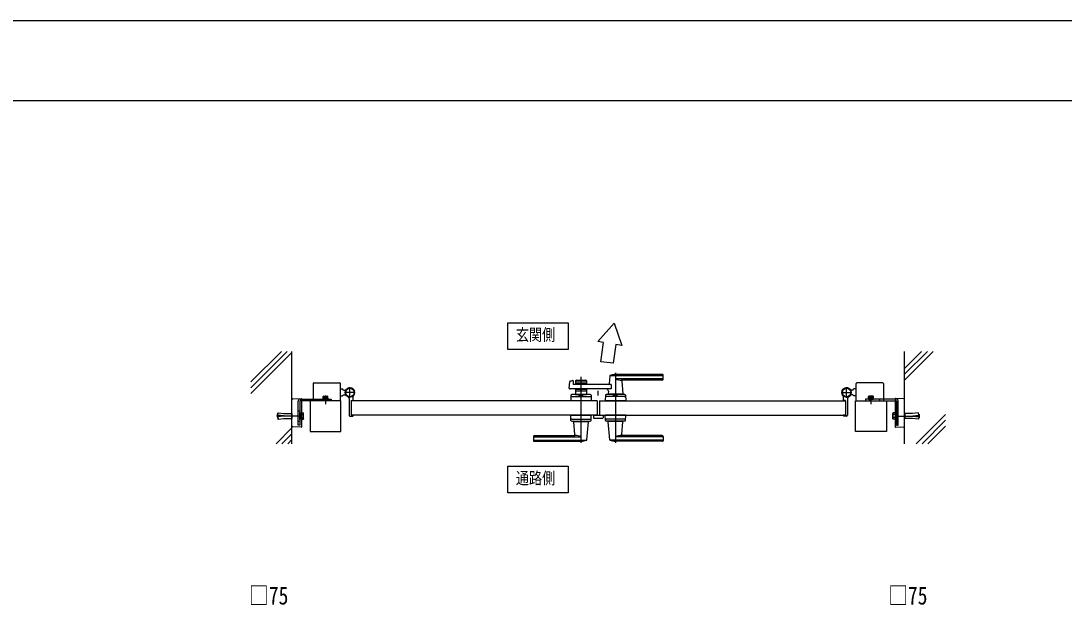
# Model space of a CAD drawing. Units: millimetres, scale not verified. Extents: x -4205 to 4205, y -2970 to 2970.
# Drawn here: x 279 to 2825, y 1535 to 2970 of the extents above; entities that cross this region are included whole.
import ezdxf
from ezdxf.enums import TextEntityAlignment as Align

# ---------------------------------------------------------------- set-up
doc = ezdxf.new("R2010")
doc.units = ezdxf.units.MM
doc.header["$LTSCALE"] = 20
for name, color, linetype in [('0-2_USER1', 3, 'Continuous'), ('0-3_YKK_12', 2, 'Continuous'), ('0-4_YKK_A1', 4, 'Continuous'), ('0-5_YKK_D', 6, 'Continuous'), ('0-6_YKK_ZWAK', 7, 'Continuous')]:
    doc.layers.add(name, color=color, linetype=linetype)
doc.styles.add('ＭＳ ゴシック', font='')
doc.styles.get('ＭＳ ゴシック').set_extended_font_data('MS Gothic')

msp = doc.modelspace()

# ---------------------------------------------------------------- linework, layer by layer
at = {"layer": '0-2_USER1'}
for points in [[(1467.19, 2168.5), (1467.19, 2233.5), (1614.85, 2233.5), (1614.85, 2168.5)], [(1467.19, 1818.5), (1467.19, 1883.5), (1614.85, 1883.5), (1614.85, 1818.5)]]:
    msp.add_lwpolyline(points, close=True, dxfattribs=at)
at = {"layer": '0-3_YKK_12'}
msp.add_line((1688.02, 2056), (1688.02, 2067.32), dxfattribs=at)
at = {"layer": '0-4_YKK_A1'}
for p, q in [((1726.87, 2232.73), (1686.65, 2188.21)), ((1726.87, 2232.73), (1745.73, 2177.8)), ((1700.99, 2185.69), (1686.65, 2188.21)), ((1745.73, 2177.8), (1730.96, 2180.4)), ((840.52, 2089.14), (914.87, 2163.5)), ((840.52, 2075), (929.02, 2163.5)), ((840.52, 2060.86), (940.52, 2160.86)), ((940.52, 1938.5), (940.52, 2163.5)), ((2435.52, 1938.5), (2435.52, 2163.5)), ((2435.52, 2122.1), (2476.92, 2163.5)), ((2435.52, 2107.96), (2491.06, 2163.5)), ((2435.52, 2093.82), (2505.2, 2163.5)), ((1724.52, 2134.82), (1694.69, 2138)), ((1617.19, 2074.16), (1618.41, 2089.57)), ((1619.92, 2091.35), (1625.34, 2092.7)), ((1626.58, 2091.78), (1626.97, 2083.95)), ((1632.52, 2091.5), (1632.52, 2083)), ((1659.52, 2088.5), (1632.52, 2088.5)), ((1634.52, 2093.5), (1657.52, 2093.5)), ((1646.02, 1940.5), (1646.02, 2102.06)), ((1659.52, 2091.5), (1659.52, 2083)), ((1715.97, 2103.89), (1714.27, 2084.81)), ((1845.02, 2104.48), (1716.23, 2104.48)), ((1730.02, 2111.5), (1730.02, 1940.5)), ((1845.02, 2107.5), (1730.02, 2107.5)), ((1845.02, 2096.83), (1730.02, 2096.83)), ((1844.02, 2093.5), (1745, 2093.5)), ((1745.19, 2091.31), (1747.99, 2059.82)), ((1846.02, 2095.5), (1846.02, 2106.5)), ((992.02, 2085), (992.02, 2043.5)), ((994.02, 2087), (1057.02, 2087)), ((1059.02, 2043.5), (1059.02, 2085)), ((1059.02, 2072), (1064.02, 2072)), ((1066.52, 2069.5), (1064.02, 2072)), ((1066.52, 2069.5), (1072.21, 2069.5)), ((1095.02, 2063.5), (1069.02, 2063.5)), ((1082.02, 2050.5), (1082.02, 2076.5)), ((1719.58, 2083), (1627.97, 2083)), ((1632.52, 2072), (1632.52, 2058.5)), ((1659.52, 2066.5), (1632.52, 2066.5)), ((1643.6, 2084.5), (1634.52, 2084.5)), ((1643.6, 2070.5), (1634.52, 2070.5)), ((1645.66, 2086.15), (1644.31, 2084.79)), ((1645.66, 2068.85), (1644.31, 2070.21)), ((1646.37, 2086.15), (1647.72, 2084.79)), ((1646.37, 2068.85), (1647.72, 2070.21)), ((1657.52, 2084.5), (1648.43, 2084.5)), ((1657.52, 2070.5), (1648.43, 2070.5)), ((1659.52, 2072), (1659.52, 2058.5)), ((1712.65, 2066.55), (1712.05, 2059.82)), ((2281.02, 2063.5), (2307.02, 2063.5)), ((2294.02, 2050.5), (2294.02, 2076.5)), ((2309.52, 2069.5), (2303.83, 2069.5)), ((2309.52, 2069.5), (2312.02, 2072)), ((2317.02, 2072), (2312.02, 2072)), ((2317.02, 2043.5), (2317.02, 2085)), ((2382.02, 2087), (2319.02, 2087)), ((2384.02, 2085), (2384.02, 2043.5)), ((940.52, 1981.88), (940.52, 2045.61)), ((942.4, 2047.61), (962.99, 2048.87)), ((956.02, 1983.5), (956.02, 2042.5)), ((963.52, 2048.37), (963.52, 2046.87)), ((963.52, 2046.87), (963.52, 1980.62)), ((1001.02, 2043.5), (1001.02, 2047.5)), ((1028.77, 2049.1), (1016.27, 2049.1)), ((1016.27, 2049.1), (1016.27, 2047.5)), ((1028.77, 2047.5), (1016.27, 2047.5)), ((1017.52, 2054.3), (1016.75, 2053.85)), ((1016.94, 2049.1), (1016.94, 2050.3)), ((1017.52, 2054.3), (1027.52, 2054.3)), ((1019.63, 2050.3), (1019.63, 2053.85)), ((1022.52, 2055.81), (1022.52, 2034.87)), ((1022.52, 2043.5), (1022.52, 2047.5)), ((1025.41, 2050.3), (1025.41, 2053.85)), ((1026.02, 2043.5), (1026.02, 2047.5)), ((1027.52, 2054.3), (1028.29, 2053.85)), ((1028.09, 2049.1), (1028.09, 2050.3)), ((1028.29, 2050.3), (1028.29, 2053.85)), ((1028.77, 2049.1), (1028.77, 2047.5)), ((1059.02, 2055), (1064.02, 2055)), ((1066.52, 2057.5), (1064.02, 2055)), ((1066.52, 2057.5), (1072.21, 2057.5)), ((1080.02, 2048.56), (1080.02, 2008)), ((1085.02, 2043.5), (1085.02, 2008.5)), ((1685.02, 2043.5), (1085.02, 2043.5)), ((1085.02, 2043.5), (1085.02, 2008.5)), ((1085.32, 2043.8), (1089.52, 2043.8)), ((1090.02, 2044.3), (1090.02, 2053.34)), ((1621.46, 2056.57), (1621.02, 2043.5)), ((1671.02, 2043.5), (1621.02, 2043.5)), ((1623.29, 2053.5), (1668.75, 2053.5)), ((1668.59, 2058.5), (1623.45, 2058.5)), ((1632.52, 2058.5), (1659.52, 2058.5)), ((1641.52, 2055.7), (1641.52, 2058.5)), ((1641.52, 2055.7), (1650.52, 2055.7)), ((1670.58, 2056.57), (1671.02, 2043.5)), ((1691.02, 2043.5), (2291.02, 2043.5)), ((1705.46, 2056.57), (1705.02, 2043.5)), ((1755.02, 2043.5), (1705.02, 2043.5)), ((1752.75, 2053.5), (1707.29, 2053.5)), ((1752.59, 2058.5), (1707.45, 2058.5)), ((1748.02, 2059.49), (1712.02, 2059.49)), ((1712.02, 2058.5), (1712.02, 2059.49)), ((1747.69, 2059.49), (1712.35, 2059.49)), ((1715.02, 2059.49), (1712.85, 2059.49)), ((1725.27, 2043.5), (1734.77, 2043.5)), ((1725.52, 2055.7), (1725.52, 2058.5)), ((1747.69, 2059.49), (1745.02, 2059.49)), ((1748.02, 2058.5), (1748.02, 2059.49)), ((1754.58, 2056.57), (1755.02, 2043.5)), ((2286.02, 2044.3), (2286.02, 2053.34)), ((2290.72, 2043.8), (2286.52, 2043.8)), ((2291.02, 2043.5), (2291.02, 2008.5)), ((2291.02, 2043.5), (2291.02, 2008.5)), ((2296.02, 2048.56), (2296.02, 2008)), ((2309.52, 2057.5), (2303.83, 2057.5)), ((2309.52, 2057.5), (2312.02, 2055)), ((2317.02, 2055), (2312.02, 2055)), ((2347.27, 2049.1), (2359.77, 2049.1)), ((2347.27, 2049.1), (2347.27, 2047.5)), ((2347.27, 2047.5), (2359.77, 2047.5)), ((2348.52, 2054.3), (2347.75, 2053.85)), ((2347.75, 2050.3), (2347.75, 2053.85)), ((2347.94, 2049.1), (2347.94, 2050.3)), ((2358.52, 2054.3), (2348.52, 2054.3)), ((2350.02, 2043.5), (2350.02, 2047.5)), ((2350.63, 2050.3), (2350.63, 2053.85)), ((2353.52, 2055.81), (2353.52, 2034.87)), ((2353.52, 2043.5), (2353.52, 2047.5)), ((2356.41, 2050.3), (2356.41, 2053.85)), ((2358.52, 2054.3), (2359.29, 2053.85)), ((2359.09, 2049.1), (2359.09, 2050.3)), ((2359.77, 2049.1), (2359.77, 2047.5)), ((2375.02, 2043.5), (2375.02, 2047.5)), ((2412.52, 2048.37), (2412.52, 2046.87)), ((2412.52, 2046.87), (2412.52, 1980.62)), ((2433.64, 2047.61), (2413.05, 2048.87)), ((2420.02, 1983.5), (2420.02, 2042.5)), ((2435.52, 1981.88), (2435.52, 2045.61)), ((905.63, 2008.31), (906.23, 2013.25)), ((906.13, 2008.25), (906.79, 2013.69)), ((906.23, 2013.25), (906.79, 2013.69)), ((940.02, 2012), (940.02, 2000)), ((940.52, 2011.5), (940.02, 2012)), ((940.52, 2000.5), (940.52, 2011.5)), ((956.02, 2018.5), (960.02, 2018.5)), ((963.62, 2013.51), (968.54, 2013.51)), ((969.12, 2012.5), (968.54, 2013.51)), ((969.12, 1999.5), (969.12, 2012.5)), ((2406.92, 2012.5), (2407.5, 2013.51)), ((2406.92, 1999.5), (2406.92, 2012.5)), ((2412.42, 2013.51), (2407.5, 2013.51)), ((2420.02, 2018.5), (2416.02, 2018.5)), ((2435.52, 2011.5), (2436.02, 2012)), ((2435.52, 2000.5), (2435.52, 2011.5)), ((2436.02, 2012), (2436.02, 2000)), ((2469.81, 2013.25), (2469.25, 2013.69)), ((2469.91, 2008.25), (2469.25, 2013.69)), ((2470.41, 2008.31), (2469.81, 2013.25)), ((955.62, 2006), (903.21, 2006)), ((905.52, 2010.5), (905.02, 2010)), ((905.02, 2010), (905.02, 2002)), ((905.02, 2002), (905.52, 2001.5)), ((905.52, 2010.5), (905.52, 2001.5)), ((905.52, 2010.5), (905.89, 2010.46)), ((905.52, 2001.5), (905.89, 2001.54)), ((920.52, 2006.5), (905.63, 2008.31)), ((920.52, 2005.5), (905.63, 2003.69)), ((905.63, 2003.69), (906.23, 1998.75)), ((906.13, 2003.75), (906.79, 1998.31)), ((906.23, 1998.75), (906.79, 1998.31)), ((906.79, 1998.29), (920.85, 2000)), ((920.52, 2005.5), (920.52, 2006.5)), ((920.85, 2000), (940.02, 2000)), ((940.52, 2000.5), (940.02, 2000)), ((960.02, 2006), (956.02, 2006)), ((956.02, 1993.5), (960.02, 1993.5)), ((963.62, 1998.75), (961.62, 1998.75)), ((963.62, 2009.75), (968.54, 2009.75)), ((963.62, 2002.25), (968.54, 2002.25)), ((969.12, 1999.5), (968.54, 1998.49)), ((1082.02, 2006), (1089.02, 2006)), ((1085.32, 2008.2), (1089.52, 2008.2)), ((1090.02, 2007.7), (1090.02, 2007)), ((1621.46, 1995.43), (1621.02, 2008.5)), ((1621.02, 2008.5), (1671.02, 2008.5)), ((1623.29, 1998.5), (1668.75, 1998.5)), ((1623.45, 1993.5), (1668.59, 1993.5)), ((1628.02, 1993.5), (1628.02, 1992.5)), ((1628.02, 1992.5), (1664.02, 1992.5)), ((1630.85, 1960.68), (1628.04, 1992.17)), ((1660.07, 1948.1), (1663.99, 1992.17)), ((1664.02, 1993.5), (1664.02, 1992.5)), ((1670.58, 1995.43), (1671.02, 2008.5)), ((1676.02, 2008.5), (1676.02, 2002)), ((1676.02, 2008.5), (1700.02, 2008.5)), ((1677.02, 2001), (1699.02, 2001)), ((1700.02, 2008.5), (1700.02, 2002)), ((1705.46, 1995.43), (1705.02, 2008.5)), ((1755.02, 2008.5), (1705.02, 2008.5)), ((1752.75, 1998.5), (1707.29, 1998.5)), ((1752.59, 1993.5), (1707.45, 1993.5)), ((1712.02, 1993.5), (1712.02, 1992.5)), ((1748.02, 1992.5), (1712.02, 1992.5)), ((1715.97, 1948.1), (1712.05, 1992.17)), ((1745.19, 1960.68), (1748, 1992.17)), ((1748.02, 1993.5), (1748.02, 1992.5)), ((1754.58, 1995.43), (1755.02, 2008.5)), ((2286.02, 2007.7), (2286.02, 2007)), ((2290.72, 2008.2), (2286.52, 2008.2)), ((2294.02, 2006), (2287.02, 2006)), ((2406.92, 1999.5), (2407.5, 1998.49)), ((2412.42, 2009.75), (2407.5, 2009.75)), ((2412.42, 2002.25), (2407.5, 2002.25)), ((2412.42, 1998.75), (2414.42, 1998.75)), ((2416.02, 2006), (2420.02, 2006)), ((2420.02, 1993.5), (2416.02, 1993.5)), ((2420.42, 2006), (2472.83, 2006)), ((2435.52, 2000.5), (2436.02, 2000)), ((2455.19, 2000), (2436.02, 2000)), ((2469.25, 1998.29), (2455.19, 2000)), ((2455.52, 2006.5), (2470.41, 2008.31)), ((2455.52, 2005.5), (2455.52, 2006.5)), ((2455.52, 2005.5), (2470.41, 2003.69)), ((2464.05, 1938.5), (2535.52, 2009.97)), ((2469.91, 2003.75), (2469.25, 1998.31)), ((2469.81, 1998.75), (2469.25, 1998.31)), ((2470.41, 2003.69), (2469.81, 1998.75)), ((2470.52, 2010.5), (2470.15, 2010.46)), ((2470.52, 2001.5), (2470.15, 2001.54)), ((2470.52, 2010.5), (2471.02, 2010)), ((2470.52, 2010.5), (2470.52, 2001.5)), ((2471.02, 2002), (2470.52, 2001.5)), ((2471.02, 2010), (2471.02, 2002)), ((2478.19, 1938.5), (2535.52, 1995.83)), ((902.01, 1938.5), (940.52, 1977.01)), ((916.15, 1938.5), (940.52, 1962.87)), ((962.99, 1978.62), (942.4, 1979.88)), ((963.52, 1980.62), (963.52, 1979.12)), ((2412.52, 1980.62), (2412.52, 1979.12)), ((2413.05, 1978.62), (2433.64, 1979.88)), ((2492.33, 1938.5), (2535.52, 1981.69)), ((930.29, 1938.5), (940.52, 1948.73)), ((1530.02, 1956.5), (1530.02, 1945.5)), ((1531.02, 1955.17), (1646.02, 1955.17)), ((1531.02, 1947.52), (1659.81, 1947.52)), ((1531.02, 1944.5), (1646.02, 1944.5)), ((1532.02, 1958.5), (1631.04, 1958.5)), ((1845.02, 1947.52), (1716.23, 1947.52)), ((1845.02, 1955.17), (1730.02, 1955.17)), ((1845.02, 1944.5), (1730.02, 1944.5)), ((1844.02, 1958.5), (1745, 1958.5)), ((1846.02, 1956.5), (1846.02, 1945.5))]:
    msp.add_line(p, q, dxfattribs=at)
for points in [[(1719.58, 2083), (1719.58, 2072), (1619.19, 2072)], [(960.02, 2042.5), (960.02, 1983.5), (956.02, 1983.5)], [(961.02, 2047.5), (1036.02, 2047.5), (1036.02, 2043.5), (961.02, 2043.5)], [(1028.29, 2050.3), (1016.75, 2050.3), (1016.75, 2053.85)], [(1019.47, 2054.3), (1020.62, 2051.94), (1022.52, 2050.93)], [(1025.57, 2054.3), (1024.42, 2051.94), (1022.52, 2050.93)], [(1685.02, 2043.5), (1685.02, 2008.5), (1085.02, 2008.5)], [(1641.52, 2055.7), (1650.52, 2055.7), (1650.52, 2058.5)], [(1691.02, 2043.5), (1691.02, 2008.5), (2291.02, 2008.5)], [(1725.52, 2055.7), (1734.52, 2055.7), (1734.52, 2058.5)], [(2415.02, 2047.5), (2340.02, 2047.5), (2340.02, 2043.5), (2415.02, 2043.5)], [(2347.75, 2050.3), (2359.29, 2050.3), (2359.29, 2053.85)], [(2350.47, 2054.3), (2351.62, 2051.94), (2353.52, 2050.93)], [(2356.57, 2054.3), (2355.42, 2051.94), (2353.52, 2050.93)], [(2416.02, 2042.5), (2416.02, 1983.5), (2420.02, 1983.5)], [(906.79, 2013.71), (920.85, 2012), (940.02, 2012)], [(961.62, 2013.25), (963.62, 2013.25), (963.62, 1998.75)], [(963.62, 2013.51), (963.62, 1998.49), (968.54, 1998.49)], [(2412.42, 2013.51), (2412.42, 1998.49), (2407.5, 1998.49)], [(2414.42, 2013.25), (2412.42, 2013.25), (2412.42, 1998.75)], [(2469.25, 2013.71), (2455.19, 2012), (2436.02, 2012)]]:
    msp.add_lwpolyline(points, dxfattribs=at)
for points in [[(985.02, 1968.5), (1060.02, 1968.5), (1060.02, 2043.5), (985.02, 2043.5)], [(2391.02, 1968.5), (2316.02, 1968.5), (2316.02, 2043.5), (2391.02, 2043.5)], [(960.02, 1997.5), (960.02, 2014.5), (961.62, 2014.5), (961.62, 1997.5)], [(2416.02, 1997.5), (2416.02, 2014.5), (2414.42, 2014.5), (2414.42, 1997.5)]]:
    msp.add_lwpolyline(points, close=True, dxfattribs=at)
for centre, radius in [((1082.02, 2063.5), 11.5), ((1082.02, 2063.5), 10.35), ((2294.02, 2063.5), 11.5), ((2294.02, 2063.5), 10.35)]:
    msp.add_circle(centre, radius, dxfattribs=at)
for centre, radius, start, end in [((-6300.1, 3217.58), 8067.36, 352.30953, 352.65116), ((2394.02, 2063.5), 673.28, 170.00114, 173.91932), ((1620.4, 2089.41), 2, 104.03624, 175.49449), ((1625.58, 2091.73), 1, 2.86241, 104.03624), ((1634.52, 2091.5), 2, 90, 180), ((1657.52, 2091.5), 2, 0, 90), ((1716.96, 2103.81), 1, 113.30607, 174.91858), ((1730.02, 2073.5), 34, 90, 113.30607), ((1743.81, 2123.48), 30, 242.63879, 272.27092), ((1747.18, 2091.5), 2, 90, 185.08142), ((1844.02, 2095.5), 2, 270, 0), ((1845.02, 2106.5), 1, 0, 90), ((1845.02, 2103.48), 1, 0, 90), ((1845.02, 2097.83), 1, 270, 0), ((994.02, 2085), 2, 90, 180), ((1057.02, 2085), 2, 360, 90), ((1082.02, 2063.5), 11.5, 321.98772, 244.89722), ((1619.19, 2074), 2, 175.49449, 270), ((1627.97, 2084), 1, 182.86241, 270), ((1634.52, 2086.5), 2, 180, 270), ((1634.52, 2068.5), 2, 90, 180), ((1643.6, 2085.5), 1, 270, 315), ((1643.6, 2069.5), 1, 45, 90), ((1646.02, 2085.79), 0.5, 45, 135), ((1646.02, 2069.21), 0.5, 225, 315), ((1648.43, 2085.5), 1, 225, 270), ((1648.43, 2069.5), 1, 90, 135), ((1657.52, 2086.5), 2, 270, 0), ((1657.52, 2068.5), 2, 0, 90), ((1707.67, 2066.99), 5, 354.91858, 90), ((1712.28, 2084.99), 2, 270, 354.91858), ((2294.02, 2063.5), 11.5, 295.10278, 218.01228), ((2319.02, 2085), 2, 90, 180), ((2382.02, 2085), 2, 0, 90), ((942.52, 2045.61), 2, 93.5, 180), ((961.02, 2042.5), 5, 90, 180), ((961.02, 2042.5), 1, 90, 180), ((963.02, 2048.37), 0.5, 0, 93.5), ((1018.19, 2051.74), 2.56, 55.61575, 124.38425), ((1022.52, 2044.75), 9.55, 72.41205, 107.58795), ((1026.85, 2051.74), 2.56, 55.61575, 124.38425), ((1075.02, 2048.56), 5, 0.00002, 64.89722), ((1085.32, 2043.5), 0.3, 90, 180), ((1089.52, 2044.3), 0.5, 270, 0), ((1095.02, 2053.34), 5, 141.98772, 180), ((1623.29, 2051.5), 2, 90, 178.09085), ((1623.45, 2056.5), 2, 90, 178.09085), ((1646.02, 2046.09), 10.61, 64.90378, 115.09622), ((1668.59, 2056.5), 2, 1.90915, 90), ((1668.75, 2051.5), 2, 1.90915, 90), ((1707.29, 2051.5), 2, 90, 178.09085), ((1707.45, 2056.5), 2, 90, 178.09085), ((1712.35, 2059.79), 0.3, 174.91858, 270), ((1730.02, 2046.09), 10.61, 64.90378, 115.09622), ((1747.69, 2059.79), 0.3, 270, 5.08142), ((1752.59, 2056.5), 2, 1.90915, 90), ((1752.75, 2051.5), 2, 1.90915, 90), ((2281.02, 2053.34), 5, 0, 38.01228), ((2286.52, 2044.3), 0.5, 180, 270), ((2290.72, 2043.5), 0.3, 0, 90), ((2301.02, 2048.56), 5, 115.10278, 179.99998), ((2349.19, 2051.74), 2.56, 55.61575, 124.38425), ((2353.52, 2044.75), 9.55, 72.41205, 107.58795), ((2357.85, 2051.74), 2.56, 55.61575, 124.38425), ((2413.02, 2048.37), 0.5, 86.5, 180), ((2415.02, 2042.5), 5, 0, 90), ((2415.02, 2042.5), 1, 0, 90), ((2433.52, 2045.61), 2, 0, 86.5), ((965.8, 2011.63), 3.32, 325.61575, 34.38425), ((2410.24, 2011.63), 3.32, 145.61575, 214.38425), ((956.7, 2006), 12.42, 342.41205, 17.58795), ((965.8, 2000.37), 3.32, 325.61575, 34.38425), ((1082.02, 2008), 2, 180, 270), ((1085.32, 2008.5), 0.3, 180, 270), ((1089.02, 2007), 1, 270, 0), ((1089.52, 2007.7), 0.5, 0, 90), ((1623.29, 2000.5), 2, 181.90915, 270), ((1623.45, 1995.5), 2, 181.90915, 270), ((1628.34, 1992.2), 0.3, 90, 185.08142), ((1663.69, 1992.2), 0.3, 354.91858, 90), ((1668.59, 1995.5), 2, 270, 358.09085), ((1668.75, 2000.5), 2, 270, 358.09085), ((1677.02, 2002), 1, 180, 270), ((1699.02, 2002), 1, 270, 360), ((1707.29, 2000.5), 2, 181.90915, 270), ((1707.45, 1995.5), 2, 181.90915, 270), ((1712.35, 1992.2), 0.3, 90, 185.08142), ((1747.7, 1992.2), 0.3, 354.91858, 90), ((1752.59, 1995.5), 2, 270, 358.09085), ((1752.75, 2000.5), 2, 270, 358.09085), ((2286.52, 2007.7), 0.5, 90, 180), ((2287.02, 2007), 1, 180, 270), ((2290.72, 2008.5), 0.3, 270, 0), ((2294.02, 2008), 2, 270, 0), ((2419.34, 2006), 12.42, 162.41205, 197.58795), ((2410.24, 2000.37), 3.32, 145.61575, 214.38425), ((942.52, 1981.88), 2, 180, 266.5), ((963.02, 1979.12), 0.5, 266.5, 0), ((1628.85, 1960.5), 2, 270, 5.08142), ((1747.19, 1960.5), 2, 174.91858, 270), ((2413.02, 1979.12), 0.5, 180, 273.5), ((2433.52, 1981.88), 2, 273.5, 0), ((1532.02, 1956.5), 2, 90, 180), ((1531.02, 1954.17), 1, 90, 180), ((1531.02, 1948.52), 1, 180, 270), ((1531.02, 1945.5), 1, 180, 270), ((1632.23, 1928.52), 30, 62.63879, 92.27092), ((1646.02, 1978.5), 34, 270, 293.30607), ((1659.07, 1948.19), 1, 293.30607, 354.91858), ((1716.97, 1948.19), 1, 185.08142, 246.69393), ((1730.02, 1978.5), 34, 246.69393, 270), ((1743.81, 1928.52), 30, 87.72908, 117.36121), ((1844.02, 1956.5), 2, 0, 90), ((1845.02, 1954.17), 1, 0, 90), ((1845.02, 1948.52), 1, 270, 0), ((1845.02, 1945.5), 1, 270, 0)]:
    msp.add_arc(centre, radius, start, end, dxfattribs=at)
at = {"layer": '0-6_YKK_ZWAK'}
msp.add_line((3895.02, 2775), (-3904.98, 2775), dxfattribs=at)
msp.add_lwpolyline([(-4205, -2970), (4205, -2970), (4205, 2970), (-4205, 2970)], close=True, dxfattribs=at)

# ---------------------------------------------------------------- texts
at = {"layer": '0-2_USER1', "style": 'ＭＳ ゴシック', "width": 0.8}
for s, p in [('玄関側', (1487, 2181)), ('通路側', (1487, 1831))]:
    msp.add_text(s, height=29.33, dxfattribs=at).set_placement(p, align=Align.BOTTOM_LEFT)
at = {"layer": '0-5_YKK_D', "style": 'ＭＳ ゴシック', "width": 0.8}
for p in [(836.02, 1533), (2395.5, 1533)]:
    msp.add_text('□75', height=43.99, dxfattribs=at).set_placement(p, align=Align.BOTTOM_LEFT)

doc.saveas('drawing.dxf')
